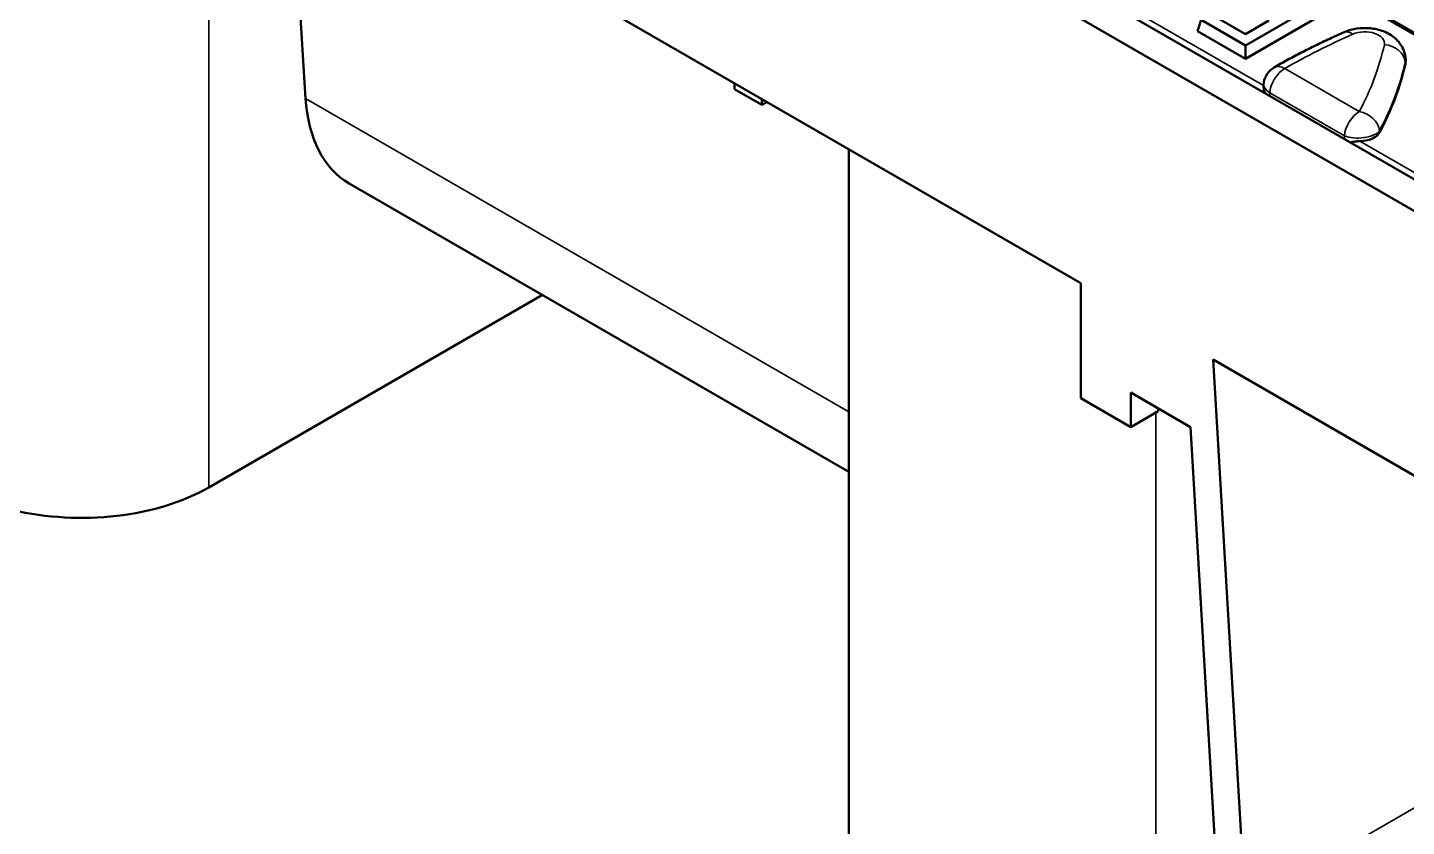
# Model space of a CAD drawing. Header units: millimetres. Extents: x 0 to 1485, y 0 to 1050.
# Drawn here: x 163.25 to 212.15, y 171.01 to 199.36 of the extents above; entities that cross this region are included whole.
import ezdxf

# ---------------------------------------------------------------- set-up
doc = ezdxf.new("R2010")
doc.units = ezdxf.units.MM
doc.header["$LTSCALE"] = 2.5
doc.layers.add('Sichtbar (ISO)', color=7, linetype='Continuous', lineweight=50)
doc.layers.add('Sichtbar schmal (ISO)', color=7, linetype='Continuous', lineweight=35)

msp = doc.modelspace()

# ---------------------------------------------------------------- linework, layer by layer
at = {"layer": 'Sichtbar (ISO)'}
for p, q in [((399.039, 86.231), (43.718, 291.376)), ((42.745, 290.814), (398.067, 85.67)), ((86.586, 256.113), (200.607, 190.283)), ((172.501, 206.51), (173.108, 196.841)), ((213.551, 198.527), (208.748, 201.3)), ((209.144, 200.285), (206.441, 198.724)), ((204.744, 199.224), (204.868, 199.632)), ((206.441, 198.724), (204.868, 199.632)), ((205.215, 199.832), (206.441, 199.125)), ((209.269, 199.877), (206.441, 198.244)), ((206.441, 199.125), (207.272, 199.605)), ((206.441, 198.244), (204.744, 199.224)), ((206.441, 198.244), (206.441, 198.724)), ((212.118, 198.292), (212.124, 198.238)), ((188.321, 197.376), (188.321, 197.172)), ((189.293, 196.611), (188.321, 197.172)), ((207.08, 197.33), (207.091, 197.405)), ((189.293, 196.611), (189.293, 196.815)), ((189.47, 196.713), (189.293, 196.611)), ((192.376, 195.035), (192.376, 166.248)), ((174.648, 193.827), (192.376, 183.592)), ((200.607, 186.201), (200.607, 190.283)), ((169.671, 183.037), (181.504, 189.869)), ((205.294, 187.577), (235.518, 170.127)), ((206.428, 168.203), (205.294, 187.577)), ((204.492, 185.182), (202.375, 186.405)), ((202.375, 186.405), (202.375, 185.18)), ((202.375, 185.18), (200.607, 186.201)), ((203.347, 185.741), (203.347, 185.843)), ((202.375, 185.18), (203.347, 185.741)), ((204.492, 185.182), (205.458, 168.684))]:
    msp.add_line(p, q, dxfattribs=at)
msp.add_arc((207.833, 197.292), 0.75, 119.8218, 171.3666, dxfattribs=at)
for centre, major_axis, start_param, end_param in [((186.883, 199.958), (25.441, 0), 5.984161, 6.154897), ((210.674, 198.186), (1.453, 0), 6.154897, 6.345089), ((178.398, 200.323), (-3.75, -6.495), 5.5676, 6.283185), ((165.163, 185.639), (-6.375, 0), 0, 2.356194)]:
    msp.add_ellipse(centre, major_axis=major_axis, ratio=0.57735, start_param=start_param, end_param=end_param, dxfattribs=at)
for points, knots in [([(207.46, 197.943), (207.616, 198.033), (207.775, 198.121), (208.096, 198.296), (208.258, 198.382), (208.586, 198.551), (208.752, 198.635), (209.087, 198.799), (209.257, 198.88), (209.599, 199.039), (209.772, 199.117), (209.946, 199.194)], [3.1451904, 3.1451904, 3.1451904, 3.1451904, 3.171173, 3.171173, 3.1971556, 3.1971556, 3.2231382, 3.2231382, 3.2491208, 3.2491208, 3.2751034, 3.2751034, 3.2751034, 3.2751034]), ([(209.946, 199.194), (210.092, 199.258), (210.241, 199.298), (210.55, 199.343), (210.709, 199.347), (211.024, 199.316), (211.18, 199.281), (211.481, 199.165), (211.628, 199.085), (211.866, 198.871), (211.963, 198.753), (212.075, 198.51), (212.106, 198.403), (212.118, 198.292)], [3.275103, 3.275103, 3.275103, 3.275103, 3.678313, 3.678313, 4.097335, 4.097335, 4.515601, 4.515601, 4.926242, 4.926242, 5.237349, 5.237349, 5.435884, 5.435884, 5.435884, 5.435884]), ([(207.077, 197.301), (207.076, 197.271), (207.079, 197.232), (207.099, 197.137), (207.117, 197.082), (207.142, 197.023)], [-0.13776214, -0.13776214, -0.13776214, -0.13776214, -0.09668097, -0.09668097, -0.05354567, -0.05354567, -0.05354567, -0.05354567]), ([(211.195, 195.631), (211.166, 195.577), (211.118, 195.526), (210.993, 195.438), (210.917, 195.402), (210.746, 195.35), (210.653, 195.333), (210.537, 195.327), (210.517, 195.326), (210.498, 195.326)], [0, 0, 0, 0, 0.05944, 0.05944, 0.1179727, 0.1179727, 0.1758893, 0.1758893, 0.1877699, 0.1877699, 0.1877699, 0.1877699]), ([(210.156, 195.282), (210.213, 195.293), (210.272, 195.304), (210.389, 195.32), (210.445, 195.325), (210.498, 195.326)], [-0.06420768, -0.06420768, -0.06420768, -0.06420768, -0.0317704, -0.0317704, -0.00003897, -0.00003897, -0.00003897, -0.00003897])]:
    msp.add_open_spline(points, degree=3, knots=knots, dxfattribs=at)
msp.add_open_spline([(207.077, 197.301), (207.077, 197.31), (207.078, 197.32), (207.08, 197.33)], degree=3, dxfattribs=at)
at = {"layer": 'Sichtbar schmal (ISO)'}
for p, q in [((207.077, 197.301), (180.293, 212.765)), ((169.671, 183.037), (169.671, 208.144)), ((208.38, 201.428), (213.965, 198.204)), ((212.109, 198.133), (212.115, 198.079)), ((210.478, 196.377), (207.833, 197.905)), ((173.108, 196.841), (192.376, 185.717)), ((207.304, 197.04), (209.95, 195.513)), ((215.165, 192.631), (210.498, 195.326)), ((203.259, 163.645), (203.259, 185.69)), ((206.428, 168.203), (214.632, 172.94))]:
    msp.add_line(p, q, dxfattribs=at)
for centre, major_axis, ratio, start_param, end_param in [((225.227, 187.789), (24.688, 0), 0.57735, 2.222684, 2.352597), ((210.249, 198.508), (-0.302, 0.686), 0.495359, 5.556196, 6.283185), ((210.674, 198.799), (0.7, 0), 0.57735, 6.154897, 8.505869), ((186.883, 200.571), (24.688, 0), 0.57735, 5.984546, 6.154897), ((211.368, 198.135), (0.732, -0.164), 0.809787, 0.26626, 1.74979), ((186.883, 200.012), (25.435, 0), 0.57735, 5.984546, 6.154897), ((210.674, 198.24), (1.447, 0), 0.57735, 6.154897, 6.345089), ((207.833, 197.292), (0.375, 0.65), 0.57735, 0.785398, 2.268928), ((207.833, 197.292), (-0.373, 0.651), 0.575269, 5.49958, 6.283185), ((207.833, 197.292), (-0.742, 0.113), 0.573146, 0, 0.868376), ((210.478, 195.765), (-0.375, -0.65), 0.57735, 3.926991, 5.410521), ((210.478, 195.765), (-0.662, 0.353), 0.780357, 3.623159, 5.106689), ((210.478, 195.765), (0.749, 0.034), 0.436721, 3.910403, 5.955385)]:
    msp.add_ellipse(centre, major_axis=major_axis, ratio=ratio, start_param=start_param, end_param=end_param, dxfattribs=at)
for points in [[(207.289, 196.938), (207.291, 196.954), (207.294, 196.971), (207.296, 196.987)], [(207.296, 196.987), (207.299, 197.005), (207.302, 197.023), (207.304, 197.04)], [(211.195, 195.631), (211.194, 195.651), (211.193, 195.671), (211.192, 195.691)], [(209.95, 195.513), (209.951, 195.493), (209.952, 195.473), (209.953, 195.453)], [(209.953, 195.453), (209.953, 195.435), (209.954, 195.417), (209.955, 195.398)]]:
    msp.add_open_spline(points, degree=3, dxfattribs=at)

doc.saveas('drawing.dxf')
